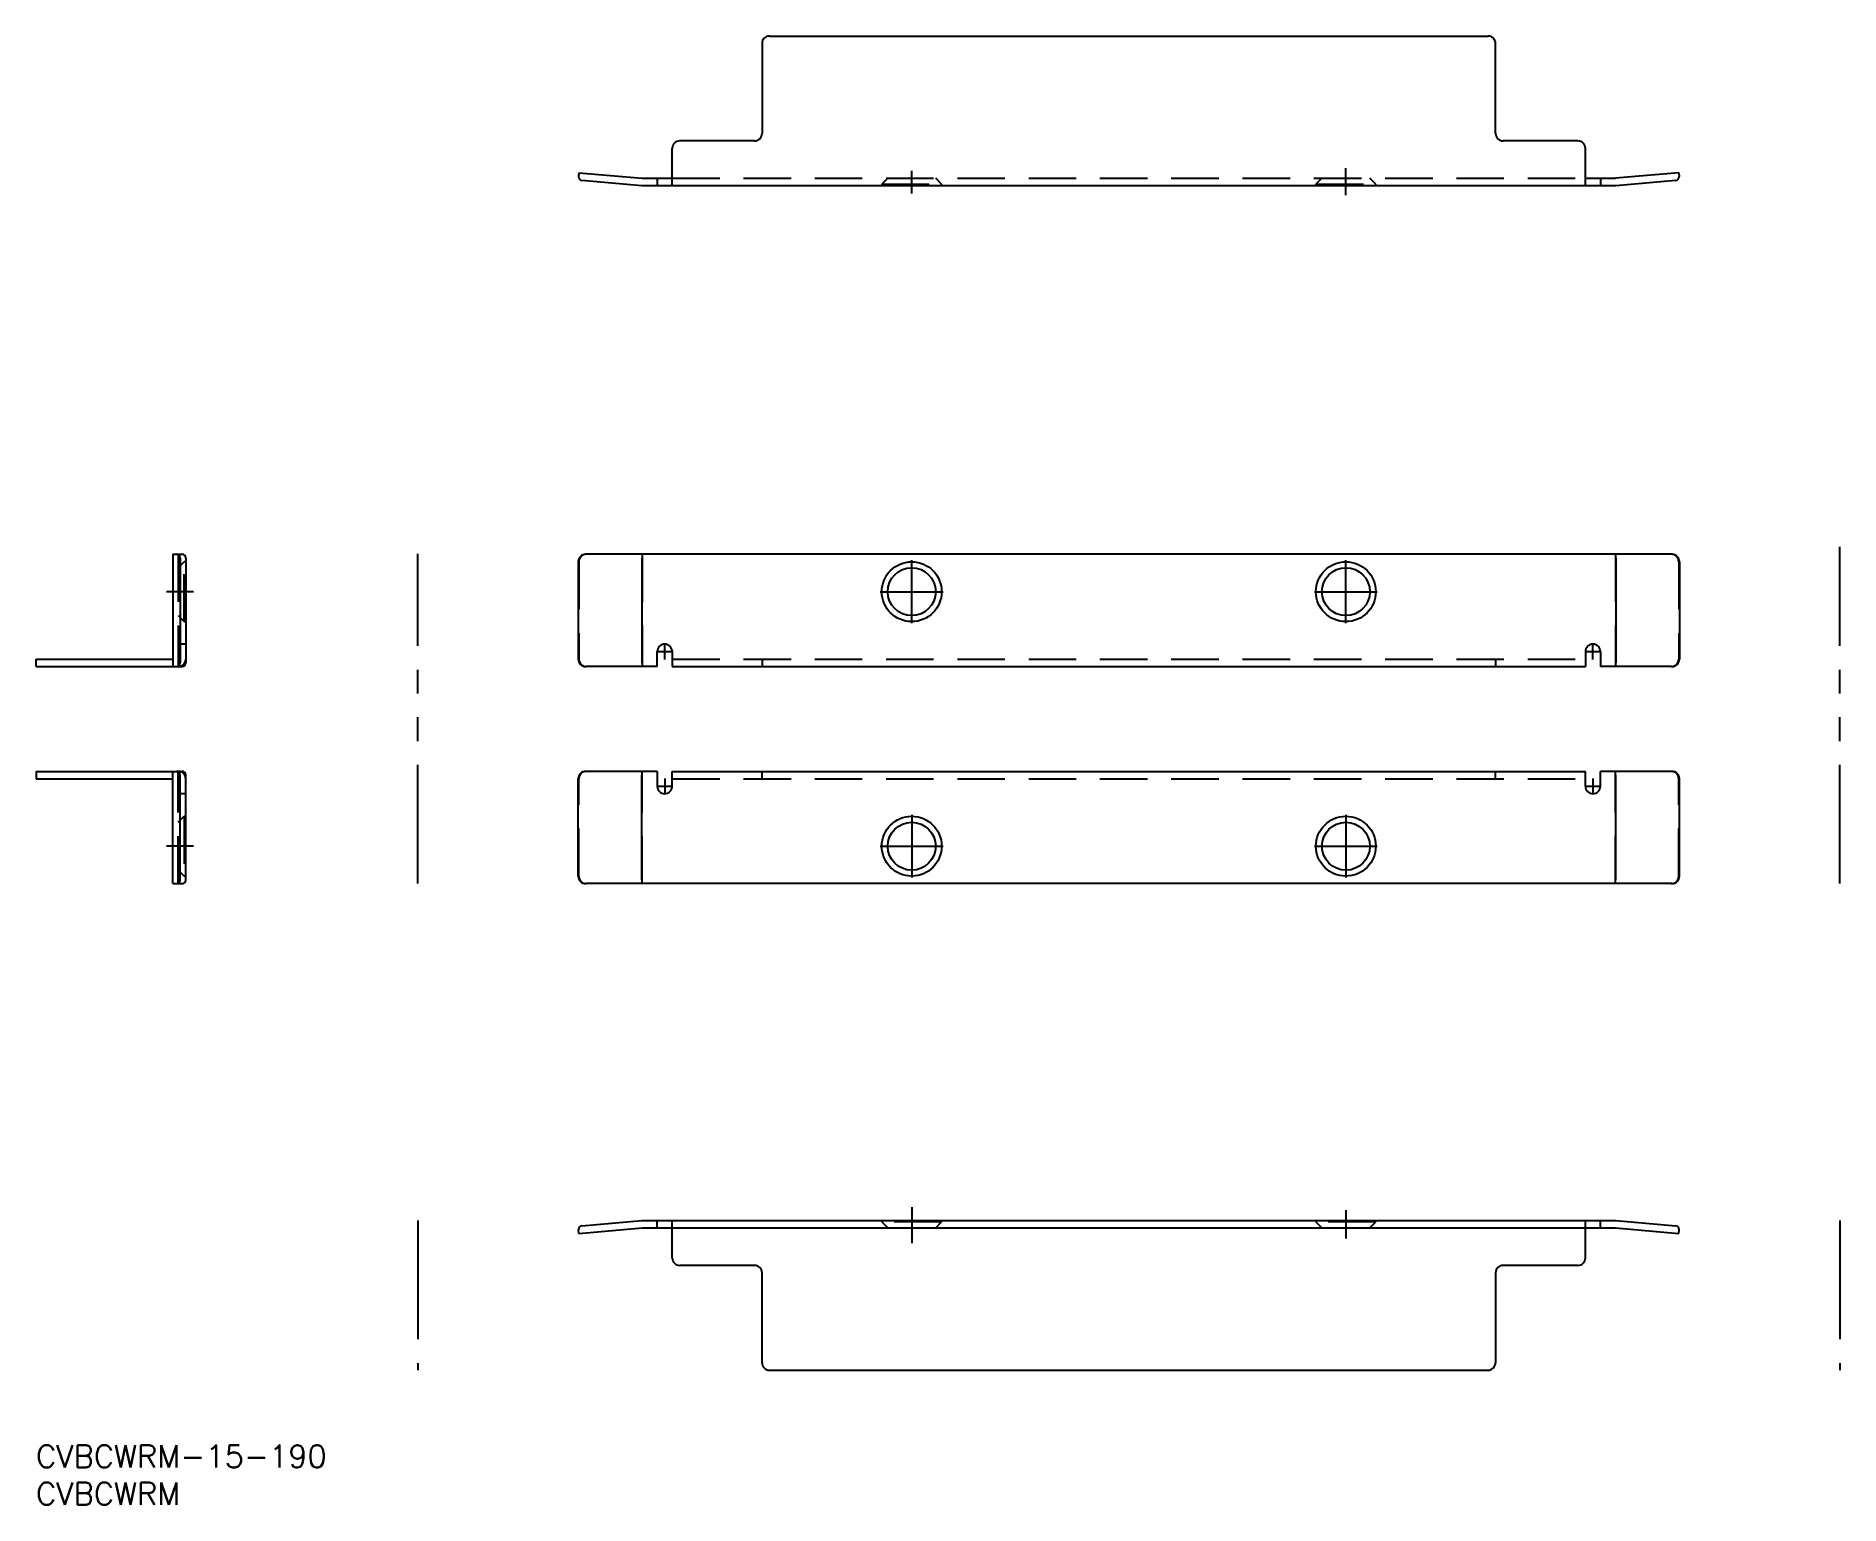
# Model space of a CAD drawing. Extents: x 0 to 241, y -8 to 188.
import ezdxf

# ---------------------------------------------------------------- set-up
doc = ezdxf.new("R2010")
doc.units = 0
doc.header["$LTSCALE"] = 0.5
for name, pattern in [('CENTER', [50.8, 31.75, -6.35, 6.35, -6.35]), ('DASHED', [19.05, 12.7, -6.35]), ('PHANTOM', [63.5, 31.75, -6.35, 6.35, -6.35, 6.35, -6.35])]:
    doc.linetypes.add(name, pattern=pattern)
for name, color, linetype in [('MSM_CENTER', 1, 'CENTER'), ('MSM_CONTINUOUS', 7, 'CONTINUOUS'), ('MSM_DASHED', 4, 'DASHED'), ('MSM_IMAGINARY', 6, 'PHANTOM'), ('MSM_PART_NUMBER', 7, 'CONTINUOUS')]:
    doc.layers.add(name, color=color, linetype=linetype)
doc.styles.get("Standard").update_dxf_attribs({"font": 'txt.shx', "height": 3, "bigfont": 'bigfont.shx'})

msp = doc.modelspace()

# ---------------------------------------------------------------- linework, layer by layer
at = {"layer": 'MSM_CENTER'}
for p, q in [((116.98, 167.2), (116.98, 170.22)), ((174.98, 166.98), (174.98, 170.59)), ((116.98, 109.8), (116.98, 118.2)), ((174.98, 109.8), (174.98, 118.2)), ((21.01, 114), (17.43, 114)), ((112.78, 114), (121.18, 114)), ((170.78, 114), (179.18, 114)), ((83.98, 104.95), (83.98, 107.05)), ((207.98, 104.95), (207.98, 107.05)), ((82.93, 106), (85.03, 106)), ((206.93, 106), (209.03, 106)), ((82.93, 88), (85.03, 88)), ((83.98, 89.05), (83.98, 86.95)), ((206.93, 88), (209.03, 88)), ((207.98, 89.05), (207.98, 86.95)), ((116.98, 84.2), (116.98, 75.8)), ((174.98, 84.2), (174.98, 75.8)), ((21.01, 80), (17.43, 80)), ((112.78, 80), (121.18, 80)), ((170.78, 80), (179.18, 80)), ((116.98, 31.77), (116.98, 26.99)), ((174.98, 31.37), (174.98, 27.6))]:
    msp.add_line(p, q, dxfattribs=at)
at = {"layer": 'MSM_CONTINUOUS'}
for p, q in [((97.98, 188.23), (193.98, 188.23)), ((96.98, 187.23), (96.98, 175.23)), ((194.98, 175.23), (194.98, 187.23)), ((95.98, 174.23), (85.98, 174.23)), ((205.98, 174.23), (195.98, 174.23)), ((84.98, 168.23), (84.98, 173.23)), ((206.98, 168.23), (206.98, 173.23)), ((72.51, 169.97), (72.47, 169.47)), ((72.51, 169.97), (80.98, 169.23)), ((80.94, 168.23), (72.93, 168.93)), ((80.98, 169.23), (84.98, 169.23)), ((82.98, 169.23), (82.98, 168.23)), ((206.98, 169.23), (210.98, 169.23)), ((208.98, 169.23), (208.98, 168.23)), ((219.45, 169.97), (210.98, 169.23)), ((219.04, 168.93), (211.03, 168.23)), ((219.45, 169.97), (219.49, 169.47)), ((211.03, 168.23), (80.94, 168.23)), ((18.26, 119), (18.26, 104)), ((18.26, 119), (19.5, 119)), ((19.26, 118.5), (19.26, 104.5)), ((20, 118.5), (20, 104.5)), ((218.54, 119), (73.43, 119)), ((80.94, 118.5), (80.94, 104.5)), ((211.03, 118.5), (211.03, 104.5)), ((72.43, 118), (72.43, 105)), ((219.54, 118), (219.54, 105)), ((0, 105), (18.26, 105)), ((0, 104), (0, 105)), ((0, 104), (19.5, 104)), ((82.98, 104), (73.43, 104)), ((82.98, 104), (82.98, 106)), ((84.98, 106), (84.98, 104)), ((84.98, 104), (206.98, 104)), ((206.98, 106), (206.98, 104)), ((208.98, 106), (208.98, 104)), ((218.54, 104), (208.98, 104)), ((0, 90), (19.5, 90)), ((0, 90), (0, 89)), ((18.26, 75), (18.26, 90)), ((19.26, 75.5), (19.26, 89.5)), ((20, 75.5), (20, 89.5)), ((82.98, 90), (73.43, 90)), ((80.94, 75.5), (80.94, 89.5)), ((82.98, 90), (82.98, 88)), ((84.98, 88), (84.98, 90)), ((84.98, 90), (206.98, 90)), ((206.98, 88), (206.98, 90)), ((218.54, 90), (208.98, 90)), ((208.98, 88), (208.98, 90)), ((211.03, 75.5), (211.03, 89.5)), ((0, 89), (18.26, 89)), ((72.43, 76), (72.43, 89)), ((219.54, 76), (219.54, 89)), ((18.26, 75), (19.5, 75)), ((218.54, 75), (73.43, 75)), ((72.51, 28.26), (80.98, 29)), ((72.93, 29.3), (80.94, 30)), ((80.94, 30), (211.03, 30)), ((80.98, 29), (210.98, 29)), ((84.98, 29), (84.98, 30)), ((84.98, 25), (84.98, 29)), ((206.98, 29), (206.98, 30)), ((206.98, 25), (206.98, 29)), ((210.98, 29), (219.45, 28.26)), ((211.03, 30), (219.04, 29.3)), ((72.51, 28.26), (72.47, 28.76)), ((219.45, 28.26), (219.49, 28.76)), ((95.98, 24), (85.98, 24)), ((96.98, 11), (96.98, 23)), ((194.98, 23), (194.98, 11)), ((205.98, 24), (195.98, 24)), ((97.98, 10), (193.98, 10))]:
    msp.add_line(p, q, dxfattribs=at)
for centre, radius in [((116.98, 114), 4), ((116.98, 114), 3.2), ((174.98, 114), 4), ((174.98, 114), 3.2), ((116.98, 80), 4), ((116.98, 80), 3.2), ((174.98, 80), 4), ((174.98, 80), 3.2)]:
    msp.add_circle(centre, radius, dxfattribs=at)
for centre, radius, start, end in [((97.98, 187.23), 1, 90, 180), ((193.98, 187.23), 1, 0, 90), ((85.98, 173.23), 1, 90, 180), ((95.98, 175.23), 1, 270, 0), ((195.98, 175.23), 1, 180, 270), ((205.98, 173.23), 1, 0, 90), ((72.97, 169.43), 0.5, 175, 265), ((219, 169.43), 0.5, 275, 5), ((18.76, 118.5), 0.5, 0, 90), ((19.5, 118.5), 0.5, 0, 90), ((73.43, 118), 1, 90, 180), ((218.54, 118), 1, 360, 90), ((83.98, 106), 1, 0, 180), ((207.98, 106), 1, 0, 180), ((18.76, 104.5), 0.5, 270, 0), ((19.5, 104.5), 0.5, 270, 0), ((73.43, 105), 1, 180, 270), ((218.54, 105), 1, 270, 0), ((18.76, 89.5), 0.5, 0, 90), ((19.5, 89.5), 0.5, 0, 90), ((73.43, 89), 1, 90, 180), ((218.54, 89), 1, 0, 90), ((83.98, 88), 1, 180, 0), ((207.98, 88), 1, 180, 0), ((18.76, 75.5), 0.5, 270, 0), ((19.5, 75.5), 0.5, 270, 0), ((73.43, 76), 1, 180, 270), ((218.54, 76), 1, 270, 0), ((72.97, 28.8), 0.5, 95, 185), ((219, 28.8), 0.5, 355, 85), ((85.98, 25), 1, 180, 270), ((205.98, 25), 1, 270, 0), ((95.98, 23), 1, 0, 90), ((195.98, 23), 1, 90, 180), ((97.98, 11), 1, 180, 270), ((193.98, 11), 1, 270, 0)]:
    msp.add_arc(centre, radius, start, end, dxfattribs=at)
at = {"layer": 'MSM_DASHED'}
for p, q in [((84.98, 169.23), (206.98, 169.23)), ((113.78, 169.23), (112.98, 168.43)), ((120.98, 168.43), (120.18, 169.23)), ((171.78, 169.23), (170.98, 168.43)), ((178.98, 168.43), (178.18, 169.23)), ((112.98, 168.43), (112.98, 168.23)), ((112.98, 168.43), (120.98, 168.43)), ((120.98, 168.23), (120.98, 168.43)), ((170.98, 168.43), (170.98, 168.23)), ((170.98, 168.43), (178.98, 168.43)), ((178.98, 168.23), (178.98, 168.43)), ((19, 119), (19, 104)), ((80.98, 119), (80.98, 104)), ((210.98, 119), (210.98, 104)), ((19.8, 118), (19, 117.2)), ((20, 118), (19.8, 118)), ((19.8, 110), (19.8, 118)), ((72.51, 118), (72.51, 105)), ((219.45, 118), (219.45, 105)), ((19, 110.8), (19.8, 110)), ((19.8, 110), (20, 110)), ((20, 107), (19, 107)), ((84.98, 105), (206.98, 105)), ((96.98, 105), (96.98, 104)), ((194.98, 105), (194.98, 104)), ((19, 75), (19, 90)), ((80.98, 75), (80.98, 90)), ((96.98, 89), (96.98, 90)), ((194.98, 89), (194.98, 90)), ((210.98, 75), (210.98, 90)), ((20, 87), (19, 87)), ((72.51, 76), (72.51, 89)), ((84.98, 89), (206.98, 89)), ((219.45, 76), (219.45, 89)), ((19, 83.2), (19.8, 84)), ((19.8, 84), (20, 84)), ((19.8, 84), (19.8, 76)), ((19.8, 76), (19, 76.8)), ((20, 76), (19.8, 76)), ((82.98, 29), (82.98, 30)), ((112.98, 30), (112.98, 29.8)), ((120.98, 29.8), (112.98, 29.8)), ((112.98, 29.8), (113.78, 29)), ((120.18, 29), (120.98, 29.8)), ((120.98, 29.8), (120.98, 30)), ((170.98, 30), (170.98, 29.8)), ((178.98, 29.8), (170.98, 29.8)), ((170.98, 29.8), (171.78, 29)), ((178.18, 29), (178.98, 29.8)), ((178.98, 29.8), (178.98, 30)), ((208.98, 29), (208.98, 30))]:
    msp.add_line(p, q, dxfattribs=at)
for centre, start, end in [((73.51, 118), 90, 180), ((218.45, 118), 0, 90), ((19, 105), 270, 0), ((73.51, 105), 180, 270), ((218.45, 105), 270, 0), ((19, 89), 0, 90), ((73.51, 89), 90, 180), ((218.45, 89), 0, 90), ((73.51, 76), 180, 270), ((218.45, 76), 270, 0)]:
    msp.add_arc(centre, 1, start, end, dxfattribs=at)
at = {"layer": 'MSM_IMAGINARY'}
for p, q in [((50.98, 75), (50.98, 119.06)), ((240.98, 75), (240.98, 120)), ((50.98, 30), (50.98, 10)), ((240.98, 30), (240.98, 10))]:
    msp.add_line(p, q, dxfattribs=at)

# ---------------------------------------------------------------- texts
at = {"layer": 'MSM_PART_NUMBER'}
for s, p in [('CVBCWRM-15-190 ', (0, -3)), ('CVBCWRM', (0, -8))]:
    msp.add_text(s, height=3, dxfattribs=at).set_placement(p)

doc.saveas('drawing.dxf')
